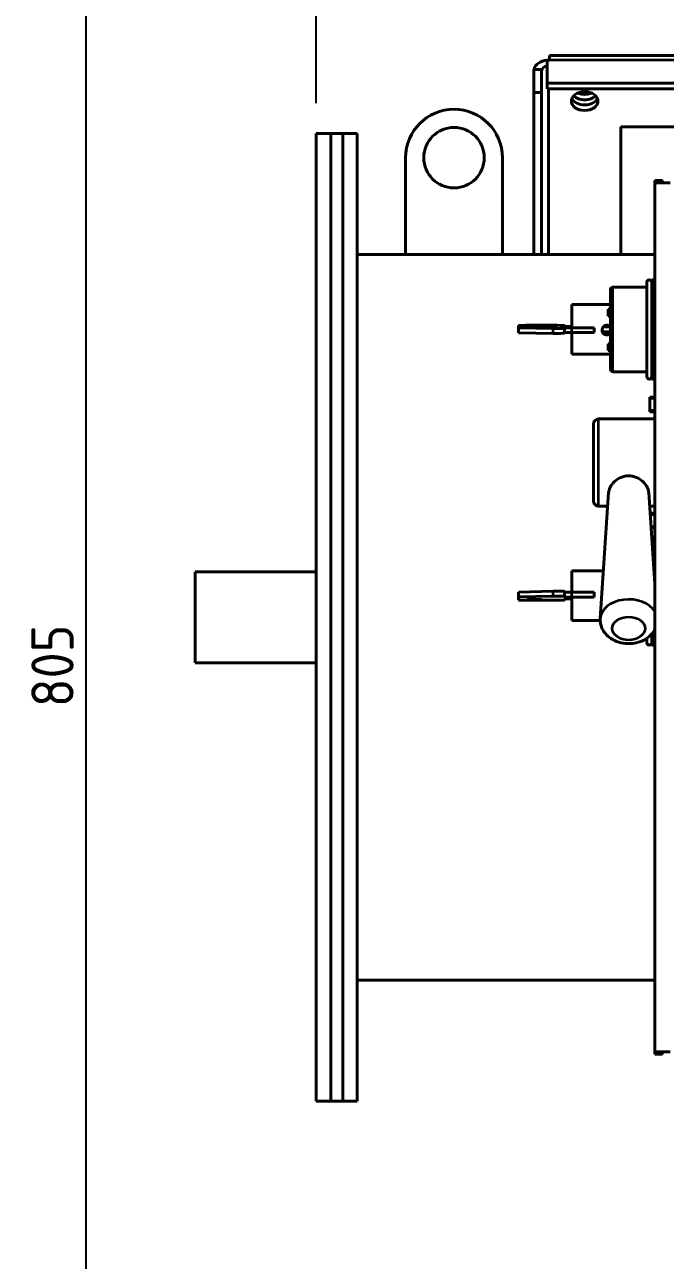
# Model space of a CAD drawing. Header units: millimetres. Extents: x 0 to 5945, y 0 to 4205.
# Drawn here: x 1477 to 1741, y 1528 to 2039 of the extents above; entities that cross this region are included whole.
import ezdxf

# ---------------------------------------------------------------- set-up
doc = ezdxf.new("R2010")
doc.units = ezdxf.units.MM
doc.header["$LTSCALE"] = 5
for name, color, linetype, lineweight in [('가시적인 것(ISO)', 3, 'Continuous', 40), ('가시적인 좁은 것(ISO)', 3, 'Continuous', 35), ('치수(ISO)', 2, 'Continuous', 25)]:
    doc.layers.add(name, color=color, linetype=linetype, lineweight=lineweight)
doc.styles.add('치수 텍스트_PSTEK_POSCO', font='isocp.shx')
doc.dimstyles.new('치수_PSTEK_POSCO', dxfattribs={"dimscale": 5, "dimtxt": 3.5, "dimasz": 2.5, "dimexe": 2, "dimexo": 2.5, "dimgap": 1, "dimtad": 1, "dimrnd": 1e-08, "dimdsep": 46, "dimtxsty": '치수 텍스트_PSTEK_POSCO', "dimcen": 0.09, "dimdle": 10, "dimclrd": 7, "dimclre": 7, "dimclrt": 2, "dimadec": 1, "dimazin": 2, "dimtfac": 1, "dimtmove": 0, "dimatfit": 3, "dimfxl": 0, "dimtolj": 1, "dimlwd": -1, "dimlwe": -1, "dimarcsym": 0})

# ---------------------------------------------------------------- blocks, each defined once
blk = doc.blocks.new('*D26')
at = {"layer": 'Defpoints', "color": 0, "transparency": 16777216}
for p in [(2093.17, 2488.72), (1597.17, 1993.72), (2093.17, 1993.72)]:
    blk.add_point(p, dxfattribs=at)
at = {"layer": '치수(ISO)', "color": 7, "transparency": 16777216}
for p, q in [((1597.17, 2006.22), (1597.17, 2498.72)), ((2093.17, 2006.22), (2093.17, 2498.72)), ((1609.67, 2488.72), (2080.67, 2488.72))]:
    blk.add_line(p, q, dxfattribs=at)
for points in [[(1609.67, 2490.8), (1609.67, 2486.64), (1597.17, 2488.72)], [(2080.67, 2490.8), (2080.67, 2486.64), (2093.17, 2488.72)]]:
    blk.add_solid(points, dxfattribs=at)
at = {"layer": '치수(ISO)', "color": 2, "transparency": 16777216, "insert": (1828.08, 2502.47), "char_height": 17.5, "attachment_point": 4, "style": '치수 텍스트_PSTEK_POSCO'}
blk.add_mtext('\\A1;496', dxfattribs=at)
blk = doc.blocks.new('*D67')
at = {"layer": 'Defpoints', "color": 0, "transparency": 16777216}
for p in [(2361.67, 2175.22), (1501.92, 1370.22), (2361.67, 1370.22)]:
    blk.add_point(p, dxfattribs=at)
at = {"layer": '치수(ISO)', "color": 7, "transparency": 16777216}
for p, q in [((2349.17, 2175.22), (1491.92, 2175.22)), ((1501.92, 2162.72), (1501.92, 1382.72)), ((2349.17, 1370.22), (1491.92, 1370.22))]:
    blk.add_line(p, q, dxfattribs=at)
for points in [[(1499.83, 2162.72), (1504, 2162.72), (1501.92, 2175.22)], [(1499.83, 1382.72), (1504, 1382.72), (1501.92, 1370.22)]]:
    blk.add_solid(points, dxfattribs=at)
at = {"layer": '치수(ISO)', "color": 2, "transparency": 16777216, "insert": (1488.17, 1756.61), "char_height": 17.5, "attachment_point": 4, "rotation": 90, "style": '치수 텍스트_PSTEK_POSCO'}
blk.add_mtext('\\A1;805', dxfattribs=at)

msp = doc.modelspace()

# ---------------------------------------------------------------- linework, layer by layer
at = {"layer": '가시적인 것(ISO)'}
for p, q in [((1692.63, 2014.48), (1692.63, 2024.097)), ((1692.63, 2024.097), (1693.568, 2024.097)), ((1693.568, 2025.971), (1693.568, 2024.097)), ((1693.568, 2025.971), (2002.768, 2025.971)), ((1690.368, 2020.234), (1687.168, 2020.234)), ((1687.168, 2020.234), (1687.168, 2010.617)), ((1690.368, 2020.234), (1690.368, 2010.617)), ((1692.63, 2012.217), (1692.63, 2014.48)), ((2003.705, 2014.48), (1692.63, 2014.48)), ((1690.368, 2010.617), (1687.168, 2010.617)), ((1687.168, 2010.617), (1687.168, 1943.721)), ((1690.368, 2010.617), (1690.368, 1943.721)), ((2003.705, 2012.217), (1692.63, 2012.217)), ((1693.168, 2012.217), (1693.168, 1943.721)), ((1597.168, 1593.721), (1597.168, 1993.721)), ((1597.168, 1993.721), (1603.168, 1993.721)), ((1603.168, 1993.721), (1603.168, 1593.721)), ((1603.168, 1993.721), (1608.168, 1993.721)), ((1603.168, 1593.721), (1603.168, 1993.721)), ((1608.168, 1593.721), (1608.168, 1993.721)), ((1608.168, 1993.721), (1614.168, 1993.721)), ((1608.168, 1593.721), (1608.168, 1993.721)), ((1614.168, 1593.721), (1614.168, 1993.721)), ((1973.168, 1996.519), (1723.168, 1996.519)), ((1723.168, 1996.519), (1723.168, 1943.721)), ((1634.168, 1943.721), (1634.168, 1983.721)), ((1674.168, 1983.721), (1674.168, 1943.721)), ((1740.368, 1974.258), (1737.168, 1974.258)), ((1737.168, 1974.258), (1737.168, 1973.321)), ((1737.168, 1614.121), (1737.168, 1973.321)), ((1743.568, 1973.321), (1737.168, 1973.321)), ((1740.368, 1973.321), (1740.368, 1974.258)), ((1737.168, 1943.721), (1614.168, 1943.721)), ((1674.168, 1943.721), (1634.168, 1943.721)), ((1733.868, 1932.221), (1733.868, 1893.221)), ((1735.868, 1933.221), (1735.868, 1892.221)), ((1735.868, 1933.221), (1737.168, 1933.221)), ((1718.868, 1929.221), (1718.868, 1896.221)), ((1719.868, 1930.221), (1733.868, 1930.221)), ((1702.868, 1922.971), (1702.868, 1913.456)), ((1702.868, 1922.971), (1718.868, 1922.971)), ((1717.868, 1918.192), (1717.868, 1921.093)), ((1717.868, 1921.093), (1718.868, 1921.093)), ((1717.868, 1919.682), (1718.868, 1919.682)), ((1717.868, 1918.635), (1718.868, 1918.635)), ((1717.868, 1918.192), (1718.868, 1918.192)), ((1680.868, 1913.383), (1680.868, 1914.345)), ((1695.088, 1913.111), (1680.868, 1913.383)), ((1680.868, 1911.384), (1680.868, 1913.383)), ((1695.088, 1911.111), (1680.868, 1911.384)), ((1683.868, 1914.423), (1696.868, 1914.423)), ((1690.903, 1914.224), (1690.903, 1914.168)), ((1690.903, 1914.168), (1696.04, 1914.168)), ((1690.903, 1914.085), (1690.903, 1914.033)), ((1696.04, 1914.085), (1690.903, 1914.085)), ((1696.04, 1914.075), (1690.903, 1914.075)), ((1690.903, 1914.033), (1691.698, 1914.033)), ((1690.903, 1913.699), (1690.903, 1913.639)), ((1690.903, 1913.639), (1696.04, 1913.639)), ((1690.903, 1913.332), (1690.903, 1913.236)), ((1691.698, 1913.332), (1690.903, 1913.332)), ((1691.698, 1913.322), (1690.903, 1913.322)), ((1690.903, 1913.236), (1696.04, 1913.236)), ((1691.576, 1913.875), (1691.576, 1913.885)), ((1691.576, 1913.475), (1691.576, 1913.485)), ((1691.698, 1914.192), (1691.698, 1914.224)), ((1691.698, 1914.182), (1691.698, 1914.192)), ((1692.86, 1914.192), (1691.698, 1914.192)), ((1692.86, 1914.182), (1691.698, 1914.182)), ((1691.698, 1914.061), (1696.04, 1914.061)), ((1691.698, 1914.033), (1691.698, 1914.061)), ((1691.698, 1913.662), (1691.698, 1913.696)), ((1691.698, 1913.652), (1691.698, 1913.662)), ((1693.288, 1913.662), (1691.698, 1913.662)), ((1693.288, 1913.652), (1691.698, 1913.652)), ((1691.698, 1913.26), (1691.698, 1913.332)), ((1692.921, 1913.26), (1691.698, 1913.26)), ((1691.698, 1913.25), (1691.698, 1913.26)), ((1692.921, 1913.25), (1691.698, 1913.25)), ((1692.226, 1914.255), (1692.226, 1914.265)), ((1692.507, 1913.73), (1692.507, 1913.74)), ((1692.634, 1913.528), (1692.634, 1913.552)), ((1692.86, 1914.224), (1692.86, 1914.192)), ((1692.86, 1914.182), (1692.86, 1914.192)), ((1692.921, 1913.331), (1692.921, 1913.26)), ((1693.716, 1913.331), (1692.921, 1913.331)), ((1693.716, 1913.321), (1692.921, 1913.321)), ((1692.921, 1913.25), (1692.921, 1913.26)), ((1693.215, 1914.241), (1693.215, 1914.251)), ((1693.227, 1913.555), (1693.227, 1913.478)), ((1693.227, 1913.478), (1694.022, 1913.478)), ((1693.288, 1913.696), (1693.288, 1913.662)), ((1693.288, 1913.652), (1693.288, 1913.662)), ((1693.472, 1913.946), (1693.472, 1913.956)), ((1693.472, 1913.427), (1693.472, 1913.437)), ((1693.478, 1913.827), (1693.478, 1913.837)), ((1693.655, 1914.192), (1693.655, 1914.227)), ((1693.655, 1914.182), (1693.655, 1914.192)), ((1695.245, 1914.192), (1693.655, 1914.192)), ((1695.245, 1914.182), (1693.655, 1914.182)), ((1693.716, 1913.26), (1693.716, 1913.331)), ((1696.04, 1913.26), (1693.716, 1913.26)), ((1693.716, 1913.25), (1693.716, 1913.26)), ((1696.04, 1913.25), (1693.716, 1913.25)), ((1694.022, 1913.478), (1694.022, 1913.531)), ((1694.083, 1913.662), (1694.083, 1913.699)), ((1696.04, 1913.662), (1694.083, 1913.662)), ((1694.083, 1913.652), (1694.083, 1913.662)), ((1696.04, 1913.652), (1694.083, 1913.652)), ((1694.447, 1914.261), (1694.447, 1914.271)), ((1695.245, 1914.227), (1695.245, 1914.192)), ((1695.245, 1914.182), (1695.245, 1914.192)), ((1695.367, 1913.875), (1695.367, 1913.885)), ((1695.367, 1913.475), (1695.367, 1913.485)), ((1696.04, 1914.168), (1696.04, 1914.227)), ((1696.04, 1914.061), (1696.04, 1914.085)), ((1696.04, 1913.639), (1696.04, 1913.662)), ((1696.04, 1913.236), (1696.04, 1913.26)), ((1699.868, 1914.345), (1699.868, 1914.064)), ((1699.868, 1913.376), (1699.868, 1913.173)), ((1699.868, 1911.174), (1699.868, 1913.173)), ((1712.069, 1913.456), (1702.868, 1913.456)), ((1712.069, 1913.454), (1702.868, 1913.454)), ((1712.069, 1911.455), (1702.868, 1911.455)), ((1702.868, 1911.455), (1702.868, 1902.471)), ((1712.069, 1913.456), (1712.069, 1913.454)), ((1712.069, 1911.455), (1712.069, 1913.454)), ((1718.868, 1911.761), (1715.54, 1911.7)), ((1718.868, 1913.76), (1715.805, 1913.704)), ((1718.67, 1913.919), (1718.736, 1913.915)), ((1717.868, 1904.053), (1717.868, 1906.807)), ((1717.868, 1906.807), (1718.868, 1906.807)), ((1717.868, 1905.76), (1718.868, 1905.76)), ((1717.868, 1905.539), (1718.868, 1905.539)), ((1702.868, 1902.471), (1718.868, 1902.471)), ((1717.868, 1904.053), (1718.868, 1904.053)), ((1719.868, 1895.221), (1733.868, 1895.221)), ((1735.868, 1892.221), (1737.168, 1892.221)), ((1735.168, 1884.721), (1735.168, 1878.721)), ((1737.168, 1884.721), (1735.168, 1884.721)), ((1737.168, 1875.721), (1713.868, 1875.721)), ((1737.168, 1878.721), (1735.168, 1878.721)), ((1711.868, 1873.721), (1711.868, 1841.721)), ((1718.042, 1845.27), (1714.623, 1793.217)), ((1734.693, 1845.27), (1737.168, 1807.6)), ((1717.677, 1839.721), (1713.868, 1839.721)), ((1737.168, 1839.721), (1735.058, 1839.721)), ((1737.168, 1836.721), (1735.255, 1836.721)), ((1737.168, 1830.721), (1735.649, 1830.721)), ((1736.142, 1823.221), (1737.168, 1823.221)), ((1547.168, 1812.471), (1547.168, 1774.971)), ((1597.168, 1812.471), (1547.168, 1812.471)), ((1702.868, 1812.971), (1702.868, 1804.068)), ((1702.868, 1812.971), (1715.92, 1812.971)), ((1695.088, 1804.515), (1680.868, 1804.161)), ((1680.868, 1802.162), (1680.868, 1804.161)), ((1699.868, 1802.435), (1699.868, 1804.433)), ((1712.069, 1804.068), (1702.868, 1804.068)), ((1712.069, 1802.069), (1712.069, 1804.068)), ((1695.088, 1802.516), (1680.868, 1802.162)), ((1680.868, 1802.162), (1680.868, 1800.91)), ((1683.868, 1800.808), (1696.868, 1800.808)), ((1699.868, 1802.17), (1699.868, 1802.435)), ((1699.868, 1800.91), (1699.868, 1801.275)), ((1712.069, 1802.069), (1702.868, 1802.069)), ((1712.069, 1802.067), (1702.868, 1802.067)), ((1702.868, 1802.067), (1702.868, 1792.471)), ((1712.069, 1802.067), (1712.069, 1802.069)), ((1702.868, 1792.471), (1714.607, 1792.471)), ((1733.868, 1785.087), (1733.868, 1783.221)), ((1735.868, 1786.843), (1735.868, 1782.221)), ((1735.868, 1782.221), (1737.168, 1782.221)), ((1597.168, 1774.971), (1547.168, 1774.971)), ((1737.168, 1643.721), (1614.168, 1643.721)), ((1737.168, 1614.121), (1743.568, 1614.121)), ((1737.168, 1614.121), (1737.168, 1613.184)), ((1740.368, 1614.121), (1740.368, 1613.184)), ((1740.368, 1613.184), (1737.168, 1613.184)), ((1597.168, 1593.721), (1603.168, 1593.721)), ((1603.168, 1593.721), (1608.168, 1593.721)), ((1608.168, 1593.721), (1614.168, 1593.721))]:
    msp.add_line(p, q, dxfattribs=at)
msp.add_circle((1654.168, 1983.721), 12.5, dxfattribs=at)
for centre, radius, start, end in [((1654.168, 1983.721), 20, 0, 180), ((1734.868, 1932.221), 1, 0, 180), ((1719.868, 1929.221), 1, 90, 180), ((1719.868, 1896.221), 1, 180, 270), ((1734.868, 1893.221), 1, 180, 0), ((1713.868, 1873.721), 2, 90, 180), ((1713.868, 1841.721), 2, 180, 270), ((1734.868, 1783.221), 1, 180, 0)]:
    msp.add_arc(centre, radius, start, end, dxfattribs=at)
for centre, major_axis, ratio, start_param, end_param in [((1693.568, 2019.571), (-6.4, 0), 0.7071068, 4.8593642, 6.1362101), ((1693.568, 2019.571), (-3.2, 0), 0.7071068, 5.0096403, 6.2831853), ((1708.168, 2009.389), (-5.5, 0), 0.7071068, 0.2951769, 2.8464158), ((1708.168, 2009.389), (5.5, 0), 0.7071068, 3.4367695, 5.9880084), ((1708.168, 2011.51), (5.5, 0), 0.7071068, 3.7403741, 5.6844038), ((1708.168, 2011.51), (-5.5, 0), 0.7071068, 0.5987815, 2.5428112), ((1708.168, 2013.773), (5.5, 0), 0.7071068, 4.1662677, 5.2585103), ((1683.868, 1914.345), (-3, 0), 0.0259973, 4.712389, 6.2831853), ((1696.868, 1913.173), (3, 0), 0.0259973, 4.0773622, 6.2831853), ((1696.868, 1911.174), (3, 0), 0.0259973, 4.0773622, 6.2831853), ((1696.868, 1914.345), (3, 0), 0.0259973, 0, 1.5707963), ((1702.868, 1914.064), (-3, 0), 0.0259973, 0, 1.5707963), ((1702.868, 1913.376), (-3, 0), 0.0259973, 4.712389, 6.2831853), ((1702.868, 1911.377), (-3, 0), 0.0259973, 4.712389, 6.2831853), ((1717.763, 1913.908), (1, 0), 0.0259973, 0.4363323, 1.4161547), ((1696.868, 1804.433), (3, 0), 0.0338427, 0, 2.2058231), ((1702.868, 1804.169), (-3, 0), 0.0338427, 0, 1.5707963), ((1683.868, 1800.91), (-3, 0), 0.0338427, 0, 1.5707963), ((1696.868, 1802.435), (3, 0), 0.0338427, 0, 2.2058231), ((1696.868, 1800.91), (3, 0), 0.0338427, 4.712389, 6.2831853), ((1702.868, 1802.17), (-3, 0), 0.0338427, 0, 1.5707963), ((1702.868, 1801.275), (-3, 0), 0.0338427, 4.712389, 6.2831853)]:
    msp.add_ellipse(centre, major_axis=major_axis, ratio=ratio, start_param=start_param, end_param=end_param, dxfattribs=at)
for centre, major_axis, ratio in [((1708.168, 2007.126), (-5.5, 0), 0.7071068), ((1687.368, 1914.254), (-3, 0), 0.0259973), ((1687.368, 1801.028), (-3, 0), 0.0338427)]:
    msp.add_ellipse(centre, major_axis=major_axis, ratio=ratio, dxfattribs=at)
for points, knots in [([(1693.472, 1913.956), (1693.38, 1913.956), (1693.2, 1913.956), (1692.935, 1913.955), (1692.681, 1913.954), (1692.437, 1913.951), (1692.202, 1913.948), (1691.979, 1913.945), (1691.766, 1913.94), (1691.566, 1913.935), (1691.383, 1913.93), (1691.222, 1913.924), (1691.085, 1913.918), (1690.974, 1913.912), (1690.887, 1913.906), (1690.827, 1913.899), (1690.788, 1913.892), (1690.783, 1913.887), (1690.781, 1913.885)], [0, 0, 0, 0, 0.06397, 0.1262838, 0.1873587, 0.2477972, 0.308455, 0.370012, 0.4328989, 0.4977051, 0.5627616, 0.6260422, 0.6879671, 0.7491425, 0.810408, 0.8721912, 0.9351372, 1, 1, 1, 1]), ([(1690.781, 1913.885), (1690.783, 1913.882), (1690.788, 1913.878), (1690.827, 1913.871), (1690.887, 1913.864), (1690.974, 1913.857), (1691.085, 1913.851), (1691.222, 1913.845), (1691.383, 1913.84), (1691.566, 1913.834), (1691.766, 1913.829), (1691.979, 1913.825), (1692.202, 1913.821), (1692.437, 1913.819), (1692.681, 1913.816), (1692.936, 1913.815), (1693.2, 1913.814), (1693.38, 1913.813), (1693.472, 1913.813)], [0, 0, 0, 0, 0.0654699, 0.1290191, 0.1911778, 0.2525957, 0.3139149, 0.3757807, 0.4390009, 0.5036617, 0.5682531, 0.6308065, 0.6920676, 0.75257, 0.8128744, 0.8738367, 0.9360911, 1, 1, 1, 1]), ([(1692.634, 1913.552), (1692.565, 1913.552), (1692.429, 1913.551), (1692.235, 1913.548), (1692.051, 1913.546), (1691.876, 1913.543), (1691.713, 1913.539), (1691.56, 1913.536), (1691.417, 1913.532), (1691.286, 1913.527), (1691.168, 1913.523), (1691.065, 1913.518), (1690.976, 1913.513), (1690.905, 1913.507), (1690.85, 1913.502), (1690.81, 1913.496), (1690.785, 1913.491), (1690.782, 1913.487), (1690.781, 1913.485)], [0, 0, 0, 0, 0.06337491, 0.12543469, 0.18646074, 0.24723348, 0.30772991, 0.36883335, 0.43075957, 0.49370599, 0.55688092, 0.61942401, 0.68145798, 0.74342203, 0.80592764, 0.86934691, 0.93400538, 1, 1, 1, 1]), ([(1690.781, 1913.485), (1690.783, 1913.483), (1690.788, 1913.478), (1690.827, 1913.471), (1690.887, 1913.464), (1690.974, 1913.458), (1691.085, 1913.451), (1691.222, 1913.445), (1691.383, 1913.44), (1691.536, 1913.435), (1691.667, 1913.432), (1691.77, 1913.429), (1691.875, 1913.427), (1691.982, 1913.425), (1692.092, 1913.423), (1692.205, 1913.421), (1692.321, 1913.42), (1692.438, 1913.418), (1692.559, 1913.417), (1692.681, 1913.416), (1692.806, 1913.415), (1692.935, 1913.414), (1693.065, 1913.413), (1693.198, 1913.413), (1693.334, 1913.413), (1693.425, 1913.413), (1693.472, 1913.413)], [0, 0, 0, 0, 0.0644097, 0.1271318, 0.1886952, 0.2499531, 0.3113145, 0.3734019, 0.4369964, 0.5023231, 0.5352272, 0.5675323, 0.5993177, 0.630488, 0.6614262, 0.6920875, 0.7225639, 0.7528413, 0.7830227, 0.8131581, 0.843527, 0.8741001, 0.9048478, 0.936221, 0.9677095, 1, 1, 1, 1]), ([(1692.634, 1913.542), (1692.565, 1913.542), (1692.429, 1913.541), (1692.235, 1913.538), (1692.051, 1913.536), (1691.876, 1913.533), (1691.713, 1913.529), (1691.56, 1913.526), (1691.417, 1913.522), (1691.286, 1913.517), (1691.168, 1913.513), (1691.065, 1913.508), (1690.976, 1913.503), (1690.905, 1913.497), (1690.85, 1913.492), (1690.81, 1913.486), (1690.793, 1913.482), (1690.788, 1913.48), (1690.787, 1913.48)], [0, 0, 0, 0, 0.06337491, 0.12543469, 0.18646074, 0.24723348, 0.30772991, 0.36883335, 0.43075957, 0.49370599, 0.55688092, 0.61942401, 0.68145798, 0.74342203, 0.80592764, 0.86934691, 0.93400538, 0.94111477, 0.94111477, 0.94111477, 0.94111477]), ([(1693.472, 1913.946), (1693.38, 1913.946), (1693.2, 1913.946), (1692.935, 1913.945), (1692.681, 1913.944), (1692.437, 1913.941), (1692.202, 1913.938), (1691.979, 1913.935), (1691.766, 1913.93), (1691.566, 1913.925), (1691.383, 1913.92), (1691.222, 1913.914), (1691.085, 1913.908), (1690.974, 1913.902), (1690.887, 1913.896), (1690.827, 1913.889), (1690.797, 1913.884), (1690.789, 1913.881), (1690.788, 1913.88)], [0, 0, 0, 0, 0.06396996, 0.12628383, 0.18735874, 0.24779723, 0.30845505, 0.37001199, 0.43289888, 0.4977051, 0.5627616, 0.62604222, 0.68796709, 0.74914247, 0.81040796, 0.87219118, 0.93513718, 0.95524973, 0.95524973, 0.95524973, 0.95524973]), ([(1692.226, 1914.265), (1692.184, 1914.265), (1692.102, 1914.265), (1691.98, 1914.264), (1691.862, 1914.263), (1691.745, 1914.262), (1691.633, 1914.261), (1691.523, 1914.259), (1691.415, 1914.257), (1691.312, 1914.255), (1691.215, 1914.252), (1691.131, 1914.249), (1691.061, 1914.245), (1691.002, 1914.242), (1690.957, 1914.238), (1690.926, 1914.234), (1690.907, 1914.229), (1690.905, 1914.226), (1690.903, 1914.224)], [0, 0, 0, 0, 0.0542712, 0.1073902, 0.1608808, 0.214697, 0.2693208, 0.3258811, 0.3842425, 0.4453458, 0.5075986, 0.5700632, 0.6342404, 0.7002015, 0.7693184, 0.8419179, 0.9186587, 1, 1, 1, 1]), ([(1692.226, 1914.255), (1692.184, 1914.255), (1692.102, 1914.255), (1691.98, 1914.254), (1691.862, 1914.253), (1691.745, 1914.252), (1691.633, 1914.251), (1691.523, 1914.249), (1691.415, 1914.247), (1691.312, 1914.245), (1691.215, 1914.242), (1691.131, 1914.239), (1691.061, 1914.235), (1691.002, 1914.232), (1690.957, 1914.228), (1690.926, 1914.224), (1690.907, 1914.219), (1690.905, 1914.216), (1690.903, 1914.214)], [0, 0, 0, 0, 0.0542712, 0.1073902, 0.1608808, 0.214697, 0.2693208, 0.3258811, 0.3842425, 0.4453458, 0.5075986, 0.5700632, 0.6342404, 0.7002015, 0.7693184, 0.8419179, 0.9186587, 1, 1, 1, 1]), ([(1692.507, 1913.74), (1692.449, 1913.74), (1692.335, 1913.74), (1692.168, 1913.74), (1692.01, 1913.739), (1691.861, 1913.737), (1691.72, 1913.735), (1691.586, 1913.733), (1691.463, 1913.73), (1691.348, 1913.728), (1691.245, 1913.724), (1691.154, 1913.721), (1691.076, 1913.718), (1691.013, 1913.714), (1690.964, 1913.711), (1690.929, 1913.707), (1690.907, 1913.703), (1690.905, 1913.701), (1690.903, 1913.699)], [0, 0, 0, 0, 0.0699093, 0.1369333, 0.2020856, 0.2653293, 0.3283129, 0.3914448, 0.4552738, 0.5206696, 0.5857721, 0.6484933, 0.7092381, 0.7681229, 0.8263842, 0.8838105, 0.9416087, 1, 1, 1, 1]), ([(1692.507, 1913.73), (1692.449, 1913.73), (1692.335, 1913.73), (1692.168, 1913.73), (1692.01, 1913.729), (1691.861, 1913.727), (1691.72, 1913.725), (1691.586, 1913.723), (1691.463, 1913.72), (1691.348, 1913.718), (1691.245, 1913.714), (1691.154, 1913.711), (1691.076, 1913.708), (1691.013, 1913.704), (1690.964, 1913.701), (1690.929, 1913.697), (1690.907, 1913.693), (1690.905, 1913.691), (1690.903, 1913.69)], [0, 0, 0, 0, 0.0699093, 0.1369333, 0.2020856, 0.2653293, 0.3283129, 0.3914448, 0.4552738, 0.5206696, 0.5857721, 0.6484933, 0.7092381, 0.7681229, 0.8263842, 0.8838105, 0.9416087, 1, 1, 1, 1]), ([(1691.576, 1913.885), (1691.578, 1913.887), (1691.581, 1913.89), (1691.607, 1913.895), (1691.651, 1913.899), (1691.712, 1913.903), (1691.79, 1913.907), (1691.887, 1913.911), (1692, 1913.915), (1692.129, 1913.919), (1692.27, 1913.922), (1692.421, 1913.925), (1692.579, 1913.927), (1692.744, 1913.929), (1692.917, 1913.931), (1693.098, 1913.932), (1693.286, 1913.932), (1693.413, 1913.933), (1693.478, 1913.933)], [0, 0, 0, 0, 0.06324412, 0.12444994, 0.18495083, 0.24460177, 0.30489548, 0.36578775, 0.42819463, 0.49269643, 0.55752049, 0.62070422, 0.68258807, 0.74436216, 0.80656223, 0.8694389, 0.9335027, 1, 1, 1, 1]), ([(1693.478, 1913.837), (1693.413, 1913.837), (1693.286, 1913.837), (1693.098, 1913.838), (1692.917, 1913.839), (1692.744, 1913.841), (1692.579, 1913.843), (1692.421, 1913.845), (1692.27, 1913.848), (1692.129, 1913.851), (1692, 1913.855), (1691.887, 1913.858), (1691.79, 1913.862), (1691.711, 1913.867), (1691.652, 1913.871), (1691.607, 1913.876), (1691.581, 1913.88), (1691.578, 1913.883), (1691.576, 1913.885)], [0, 0, 0, 0, 0.0662136, 0.130004, 0.1926124, 0.2546514, 0.3160259, 0.3776457, 0.4405598, 0.5051073, 0.5693339, 0.6317303, 0.692637, 0.7529644, 0.8132752, 0.8741465, 0.936054, 1, 1, 1, 1]), ([(1693.478, 1913.827), (1693.413, 1913.827), (1693.286, 1913.827), (1693.098, 1913.828), (1692.917, 1913.829), (1692.744, 1913.831), (1692.579, 1913.833), (1692.421, 1913.835), (1692.27, 1913.838), (1692.129, 1913.841), (1692, 1913.845), (1691.887, 1913.848), (1691.79, 1913.852), (1691.711, 1913.857), (1691.652, 1913.861), (1691.607, 1913.866), (1691.581, 1913.87), (1691.578, 1913.873), (1691.576, 1913.875)], [0, 0, 0, 0, 0.0662136, 0.130004, 0.1926124, 0.2546514, 0.3160259, 0.3776457, 0.4405598, 0.5051073, 0.5693339, 0.6317303, 0.692637, 0.7529644, 0.8132752, 0.8741465, 0.936054, 1, 1, 1, 1]), ([(1691.576, 1913.485), (1691.577, 1913.486), (1691.578, 1913.489), (1691.594, 1913.492), (1691.62, 1913.496), (1691.654, 1913.5), (1691.7, 1913.503), (1691.756, 1913.506), (1691.822, 1913.509), (1691.898, 1913.512), (1691.98, 1913.514), (1692.063, 1913.517), (1692.152, 1913.519), (1692.242, 1913.521), (1692.335, 1913.523), (1692.432, 1913.525), (1692.531, 1913.527), (1692.599, 1913.528), (1692.634, 1913.528)], [0, 0, 0, 0, 0.0717245, 0.1410461, 0.2083725, 0.2739109, 0.3384558, 0.4021973, 0.4658079, 0.5295445, 0.5929872, 0.6545463, 0.7146613, 0.7738578, 0.8313458, 0.8883451, 0.9440704, 1, 1, 1, 1]), ([(1693.472, 1913.437), (1693.41, 1913.437), (1693.289, 1913.437), (1693.111, 1913.437), (1692.937, 1913.438), (1692.769, 1913.44), (1692.606, 1913.442), (1692.449, 1913.444), (1692.296, 1913.447), (1692.151, 1913.45), (1692.016, 1913.454), (1691.899, 1913.458), (1691.798, 1913.462), (1691.717, 1913.466), (1691.654, 1913.47), (1691.609, 1913.475), (1691.58, 1913.48), (1691.577, 1913.483), (1691.576, 1913.485)], [0, 0, 0, 0, 0.0622821, 0.1231378, 0.1831044, 0.2433566, 0.303669, 0.3653625, 0.428382, 0.4934379, 0.5587387, 0.6218939, 0.6837285, 0.7453156, 0.8068302, 0.8693084, 0.9335098, 1, 1, 1, 1]), ([(1693.472, 1913.427), (1693.41, 1913.427), (1693.289, 1913.427), (1693.111, 1913.427), (1692.937, 1913.428), (1692.769, 1913.43), (1692.606, 1913.432), (1692.449, 1913.434), (1692.296, 1913.437), (1692.151, 1913.44), (1692.016, 1913.444), (1691.899, 1913.448), (1691.798, 1913.452), (1691.717, 1913.456), (1691.654, 1913.46), (1691.609, 1913.465), (1691.58, 1913.47), (1691.577, 1913.473), (1691.576, 1913.475)], [0, 0, 0, 0, 0.0622821, 0.1231378, 0.1831044, 0.2433566, 0.303669, 0.3653625, 0.428382, 0.4934379, 0.5587387, 0.6218939, 0.6837285, 0.7453156, 0.8068302, 0.8693084, 0.9335098, 1, 1, 1, 1]), ([(1691.698, 1914.224), (1691.699, 1914.225), (1691.7, 1914.226), (1691.709, 1914.228), (1691.722, 1914.23), (1691.743, 1914.232), (1691.768, 1914.233), (1691.801, 1914.234), (1691.838, 1914.236), (1691.895, 1914.237), (1691.972, 1914.239), (1692.069, 1914.24), (1692.173, 1914.241), (1692.244, 1914.241), (1692.279, 1914.241)], [0, 0, 0, 0, 0.0784327, 0.1523894, 0.2234133, 0.2902387, 0.3555143, 0.4182997, 0.4812103, 0.5443475, 0.6661785, 0.7798037, 0.8903242, 1, 1, 1, 1]), ([(1691.698, 1913.696), (1691.701, 1913.697), (1691.706, 1913.7), (1691.749, 1913.703), (1691.815, 1913.707), (1691.893, 1913.71), (1691.965, 1913.712), (1692.027, 1913.713), (1692.093, 1913.714), (1692.165, 1913.715), (1692.241, 1913.716), (1692.323, 1913.716), (1692.41, 1913.716), (1692.469, 1913.716), (1692.5, 1913.716)], [0, 0, 0, 0, 0.1150066, 0.2295155, 0.3472984, 0.4728017, 0.5370583, 0.6000093, 0.6628955, 0.7257167, 0.7906769, 0.8573373, 0.9266507, 1, 1, 1, 1]), ([(1693.215, 1914.251), (1693.213, 1914.251), (1693.207, 1914.251), (1693.195, 1914.252), (1693.172, 1914.252), (1693.141, 1914.253), (1693.102, 1914.254), (1693.053, 1914.255), (1692.996, 1914.256), (1692.932, 1914.258), (1692.862, 1914.26), (1692.783, 1914.261), (1692.701, 1914.262), (1692.615, 1914.263), (1692.524, 1914.264), (1692.428, 1914.264), (1692.329, 1914.265), (1692.26, 1914.265), (1692.226, 1914.265)], [0, 0, 0, 0, 0.0052744, 0.0204184, 0.0466357, 0.0833723, 0.1299838, 0.1871125, 0.2547182, 0.3328028, 0.4151795, 0.4962944, 0.5774219, 0.6582184, 0.7402814, 0.8238195, 0.9101535, 1, 1, 1, 1]), ([(1693.215, 1914.241), (1693.213, 1914.241), (1693.207, 1914.241), (1693.195, 1914.242), (1693.172, 1914.242), (1693.141, 1914.243), (1693.102, 1914.244), (1693.053, 1914.245), (1692.996, 1914.246), (1692.932, 1914.248), (1692.862, 1914.25), (1692.783, 1914.251), (1692.701, 1914.252), (1692.615, 1914.253), (1692.524, 1914.254), (1692.428, 1914.255), (1692.329, 1914.255), (1692.26, 1914.255), (1692.226, 1914.255)], [0, 0, 0, 0, 0.0052744, 0.0204184, 0.0466357, 0.0833723, 0.1299838, 0.1871125, 0.2547182, 0.3328028, 0.4151795, 0.4962944, 0.5774219, 0.6582184, 0.7402814, 0.8238195, 0.9101535, 1, 1, 1, 1]), ([(1692.279, 1914.241), (1692.314, 1914.241), (1692.385, 1914.241), (1692.489, 1914.24), (1692.587, 1914.239), (1692.665, 1914.237), (1692.722, 1914.236), (1692.759, 1914.234), (1692.79, 1914.233), (1692.815, 1914.232), (1692.836, 1914.23), (1692.85, 1914.228), (1692.859, 1914.226), (1692.86, 1914.225), (1692.86, 1914.224)], [0, 0, 0, 0, 0.1096358, 0.2201162, 0.3345755, 0.4563622, 0.5194763, 0.582364, 0.6446152, 0.709867, 0.7766681, 0.8476661, 0.9215958, 1, 1, 1, 1]), ([(1692.5, 1913.716), (1692.528, 1913.716), (1692.584, 1913.716), (1692.666, 1913.716), (1692.743, 1913.716), (1692.817, 1913.715), (1692.887, 1913.714), (1692.952, 1913.713), (1693.013, 1913.712), (1693.087, 1913.71), (1693.167, 1913.707), (1693.236, 1913.703), (1693.281, 1913.7), (1693.286, 1913.697), (1693.288, 1913.696)], [0, 0, 0, 0, 0.06892712, 0.13534213, 0.19989235, 0.26282739, 0.32580046, 0.3888875, 0.45208829, 0.51828663, 0.64687838, 0.76694859, 0.88344347, 1, 1, 1, 1]), ([(1694.083, 1913.699), (1694.082, 1913.701), (1694.08, 1913.703), (1694.058, 1913.707), (1694.023, 1913.711), (1693.975, 1913.714), (1693.913, 1913.718), (1693.837, 1913.721), (1693.747, 1913.725), (1693.645, 1913.728), (1693.533, 1913.731), (1693.41, 1913.733), (1693.279, 1913.735), (1693.14, 1913.737), (1692.993, 1913.739), (1692.838, 1913.74), (1692.675, 1913.74), (1692.563, 1913.74), (1692.507, 1913.74)], [0, 0, 0, 0, 0.0599797, 0.1189684, 0.1774737, 0.2364003, 0.296069, 0.3568691, 0.4192894, 0.4843266, 0.5493834, 0.6128954, 0.6753061, 0.7377181, 0.800338, 0.8647518, 0.9311207, 1, 1, 1, 1]), ([(1694.083, 1913.69), (1694.082, 1913.691), (1694.08, 1913.693), (1694.058, 1913.697), (1694.023, 1913.701), (1693.975, 1913.704), (1693.913, 1913.708), (1693.837, 1913.711), (1693.747, 1913.715), (1693.645, 1913.718), (1693.533, 1913.721), (1693.41, 1913.723), (1693.279, 1913.725), (1693.14, 1913.727), (1692.993, 1913.729), (1692.838, 1913.73), (1692.675, 1913.73), (1692.563, 1913.73), (1692.507, 1913.73)], [0, 0, 0, 0, 0.0599797, 0.1189684, 0.1774737, 0.2364003, 0.296069, 0.3568691, 0.4192894, 0.4843266, 0.5493834, 0.6128954, 0.6753061, 0.7377181, 0.800338, 0.8647518, 0.9311207, 1, 1, 1, 1]), ([(1694.447, 1914.271), (1694.393, 1914.271), (1694.287, 1914.271), (1694.135, 1914.271), (1693.996, 1914.27), (1693.869, 1914.269), (1693.754, 1914.267), (1693.653, 1914.266), (1693.564, 1914.264), (1693.491, 1914.261), (1693.429, 1914.259), (1693.373, 1914.257), (1693.325, 1914.255), (1693.286, 1914.254), (1693.257, 1914.253), (1693.234, 1914.252), (1693.223, 1914.251), (1693.216, 1914.251), (1693.215, 1914.251)], [0, 0, 0, 0, 0.1056459, 0.204516, 0.2961979, 0.381522, 0.4629903, 0.5409067, 0.6169988, 0.6932861, 0.76542, 0.8274343, 0.8800466, 0.923399, 0.9566315, 0.9809633, 0.9951777, 1, 1, 1, 1]), ([(1694.447, 1914.261), (1694.393, 1914.261), (1694.287, 1914.261), (1694.135, 1914.261), (1693.996, 1914.26), (1693.869, 1914.259), (1693.754, 1914.257), (1693.653, 1914.256), (1693.564, 1914.254), (1693.491, 1914.251), (1693.429, 1914.249), (1693.373, 1914.247), (1693.325, 1914.245), (1693.286, 1914.244), (1693.257, 1914.243), (1693.234, 1914.242), (1693.223, 1914.241), (1693.216, 1914.241), (1693.215, 1914.241)], [0, 0, 0, 0, 0.1056459, 0.204516, 0.2961979, 0.381522, 0.4629903, 0.5409067, 0.6169988, 0.6932861, 0.76542, 0.8274343, 0.8800466, 0.923399, 0.9566315, 0.9809633, 0.9951777, 1, 1, 1, 1]), ([(1696.162, 1913.485), (1696.16, 1913.487), (1696.155, 1913.491), (1696.122, 1913.497), (1696.066, 1913.503), (1695.988, 1913.509), (1695.888, 1913.515), (1695.765, 1913.521), (1695.62, 1913.527), (1695.484, 1913.532), (1695.364, 1913.535), (1695.265, 1913.538), (1695.161, 1913.541), (1695.05, 1913.543), (1694.933, 1913.545), (1694.809, 1913.547), (1694.679, 1913.549), (1694.543, 1913.55), (1694.4, 1913.551), (1694.251, 1913.553), (1694.096, 1913.553), (1693.934, 1913.554), (1693.766, 1913.555), (1693.592, 1913.555), (1693.411, 1913.555), (1693.289, 1913.555), (1693.227, 1913.555)], [0, 0, 0, 0, 0.0511772, 0.10259, 0.1551747, 0.2091206, 0.2646312, 0.3225597, 0.3826544, 0.4457876, 0.4778553, 0.5096396, 0.5411429, 0.5726743, 0.6042201, 0.6363986, 0.6685913, 0.7017014, 0.7353112, 0.769685, 0.8052825, 0.841591, 0.87934, 0.9181997, 0.9584655, 1, 1, 1, 1]), ([(1696.155, 1913.48), (1696.154, 1913.48), (1696.147, 1913.482), (1696.122, 1913.487), (1696.066, 1913.493), (1695.988, 1913.499), (1695.888, 1913.505), (1695.765, 1913.511), (1695.62, 1913.517), (1695.484, 1913.522), (1695.364, 1913.525), (1695.265, 1913.528), (1695.161, 1913.531), (1695.05, 1913.533), (1694.933, 1913.535), (1694.809, 1913.537), (1694.679, 1913.539), (1694.543, 1913.54), (1694.4, 1913.541), (1694.251, 1913.543), (1694.096, 1913.543), (1693.934, 1913.544), (1693.766, 1913.545), (1693.592, 1913.545), (1693.411, 1913.545), (1693.289, 1913.545), (1693.227, 1913.545)], [0.03952602, 0.03952602, 0.03952602, 0.03952602, 0.05117717, 0.10258999, 0.15517471, 0.20912061, 0.26463122, 0.32255965, 0.38265442, 0.44578765, 0.47785534, 0.50963961, 0.54114294, 0.57267433, 0.6042201, 0.63639864, 0.66859127, 0.70170142, 0.73531123, 0.76968497, 0.80528255, 0.84159102, 0.87934, 0.91819969, 0.95846551, 1, 1, 1, 1]), ([(1696.162, 1913.885), (1696.16, 1913.887), (1696.155, 1913.892), (1696.117, 1913.899), (1696.055, 1913.906), (1695.968, 1913.912), (1695.855, 1913.918), (1695.719, 1913.924), (1695.556, 1913.93), (1695.371, 1913.935), (1695.17, 1913.94), (1694.956, 1913.945), (1694.733, 1913.948), (1694.499, 1913.951), (1694.256, 1913.954), (1694.003, 1913.955), (1693.74, 1913.956), (1693.562, 1913.956), (1693.472, 1913.956)], [0, 0, 0, 0, 0.0649152, 0.1279121, 0.1897973, 0.2511861, 0.312506, 0.3744809, 0.4379455, 0.5033519, 0.5685365, 0.6316508, 0.6932574, 0.7537633, 0.8140407, 0.8749482, 0.9366485, 1, 1, 1, 1]), ([(1696.156, 1913.88), (1696.154, 1913.881), (1696.146, 1913.884), (1696.117, 1913.889), (1696.055, 1913.896), (1695.968, 1913.902), (1695.855, 1913.908), (1695.719, 1913.914), (1695.556, 1913.92), (1695.371, 1913.925), (1695.17, 1913.93), (1694.956, 1913.935), (1694.733, 1913.938), (1694.499, 1913.941), (1694.256, 1913.944), (1694.003, 1913.945), (1693.74, 1913.946), (1693.562, 1913.946), (1693.472, 1913.946)], [0.04478808, 0.04478808, 0.04478808, 0.04478808, 0.06491521, 0.12791207, 0.18979733, 0.25118608, 0.31250596, 0.37448085, 0.4379455, 0.50335187, 0.56853652, 0.63165075, 0.69325742, 0.75376333, 0.8140407, 0.87494817, 0.93664852, 1, 1, 1, 1]), ([(1693.472, 1913.813), (1693.562, 1913.813), (1693.74, 1913.814), (1694.002, 1913.815), (1694.256, 1913.816), (1694.499, 1913.819), (1694.732, 1913.821), (1694.956, 1913.825), (1695.17, 1913.829), (1695.371, 1913.834), (1695.557, 1913.84), (1695.719, 1913.845), (1695.855, 1913.851), (1695.968, 1913.857), (1696.055, 1913.864), (1696.117, 1913.871), (1696.155, 1913.878), (1696.16, 1913.882), (1696.162, 1913.885)], [0, 0, 0, 0, 0.0632909, 0.1249322, 0.1857268, 0.2458698, 0.3062199, 0.3675304, 0.4303113, 0.4952813, 0.5602928, 0.6236967, 0.6856123, 0.7470756, 0.8086165, 0.8708769, 0.9344773, 1, 1, 1, 1]), ([(1695.367, 1913.485), (1695.366, 1913.483), (1695.363, 1913.48), (1695.335, 1913.475), (1695.29, 1913.47), (1695.228, 1913.466), (1695.148, 1913.462), (1695.049, 1913.458), (1694.933, 1913.454), (1694.8, 1913.45), (1694.656, 1913.447), (1694.503, 1913.444), (1694.346, 1913.442), (1694.182, 1913.44), (1694.013, 1913.438), (1693.837, 1913.437), (1693.656, 1913.437), (1693.534, 1913.437), (1693.472, 1913.437)], [0, 0, 0, 0, 0.0664032, 0.1304741, 0.1928706, 0.2541929, 0.3155554, 0.3769588, 0.4398294, 0.5045903, 0.5693148, 0.6322519, 0.6935845, 0.7544062, 0.8145796, 0.8754125, 0.9368296, 1, 1, 1, 1]), ([(1693.472, 1913.413), (1693.518, 1913.413), (1693.609, 1913.413), (1693.745, 1913.413), (1693.878, 1913.413), (1694.008, 1913.414), (1694.137, 1913.415), (1694.262, 1913.416), (1694.385, 1913.417), (1694.506, 1913.418), (1694.623, 1913.42), (1694.739, 1913.421), (1694.851, 1913.423), (1694.961, 1913.425), (1695.069, 1913.427), (1695.174, 1913.429), (1695.277, 1913.432), (1695.408, 1913.435), (1695.561, 1913.44), (1695.721, 1913.445), (1695.858, 1913.451), (1695.969, 1913.458), (1696.056, 1913.464), (1696.117, 1913.471), (1696.155, 1913.478), (1696.16, 1913.483), (1696.162, 1913.485)], [0, 0, 0, 0, 0.0322889, 0.0637758, 0.0951475, 0.1258937, 0.1564652, 0.1868326, 0.2171771, 0.2471502, 0.2776276, 0.3079059, 0.3385657, 0.3695023, 0.4008495, 0.4324621, 0.4649301, 0.4978326, 0.563156, 0.6266167, 0.688701, 0.7500593, 0.8113142, 0.8728746, 0.9355935, 1, 1, 1, 1]), ([(1695.367, 1913.475), (1695.366, 1913.473), (1695.363, 1913.47), (1695.335, 1913.465), (1695.29, 1913.46), (1695.228, 1913.456), (1695.148, 1913.452), (1695.049, 1913.448), (1694.933, 1913.444), (1694.8, 1913.44), (1694.656, 1913.437), (1694.503, 1913.434), (1694.346, 1913.432), (1694.182, 1913.43), (1694.013, 1913.428), (1693.837, 1913.427), (1693.656, 1913.427), (1693.534, 1913.427), (1693.472, 1913.427)], [0, 0, 0, 0, 0.0664032, 0.1304741, 0.1928706, 0.2541929, 0.3155554, 0.3769588, 0.4398294, 0.5045903, 0.5693148, 0.6322519, 0.6935845, 0.7544062, 0.8145796, 0.8754125, 0.9368296, 1, 1, 1, 1]), ([(1693.478, 1913.933), (1693.542, 1913.933), (1693.668, 1913.932), (1693.853, 1913.932), (1694.031, 1913.931), (1694.203, 1913.929), (1694.366, 1913.927), (1694.524, 1913.925), (1694.674, 1913.922), (1694.815, 1913.919), (1694.944, 1913.915), (1695.058, 1913.911), (1695.153, 1913.907), (1695.232, 1913.903), (1695.292, 1913.899), (1695.336, 1913.895), (1695.363, 1913.89), (1695.366, 1913.887), (1695.367, 1913.885)], [0, 0, 0, 0, 0.0654734, 0.1291616, 0.1916692, 0.253205, 0.3149456, 0.3770928, 0.4402811, 0.5053811, 0.5701574, 0.6328298, 0.693807, 0.7543573, 0.8142621, 0.8750204, 0.9364867, 1, 1, 1, 1]), ([(1695.367, 1913.885), (1695.366, 1913.883), (1695.362, 1913.88), (1695.336, 1913.876), (1695.292, 1913.871), (1695.232, 1913.867), (1695.153, 1913.862), (1695.058, 1913.858), (1694.944, 1913.855), (1694.815, 1913.851), (1694.674, 1913.848), (1694.524, 1913.845), (1694.367, 1913.843), (1694.203, 1913.841), (1694.032, 1913.839), (1693.853, 1913.838), (1693.668, 1913.837), (1693.542, 1913.837), (1693.478, 1913.837)], [0, 0, 0, 0, 0.06421689, 0.12638663, 0.18751577, 0.24808202, 0.3086649, 0.36965684, 0.43231757, 0.4968162, 0.56163709, 0.62455451, 0.68643533, 0.747774, 0.80915242, 0.87139205, 0.93480721, 1, 1, 1, 1]), ([(1695.367, 1913.875), (1695.366, 1913.873), (1695.362, 1913.87), (1695.336, 1913.866), (1695.292, 1913.861), (1695.232, 1913.857), (1695.153, 1913.852), (1695.058, 1913.848), (1694.944, 1913.845), (1694.815, 1913.841), (1694.674, 1913.838), (1694.524, 1913.835), (1694.367, 1913.833), (1694.203, 1913.831), (1694.032, 1913.829), (1693.853, 1913.828), (1693.668, 1913.827), (1693.542, 1913.827), (1693.478, 1913.827)], [0, 0, 0, 0, 0.06421689, 0.12638663, 0.18751577, 0.24808202, 0.3086649, 0.36965684, 0.43231757, 0.4968162, 0.56163709, 0.62455451, 0.68643533, 0.747774, 0.80915242, 0.87139205, 0.93480721, 1, 1, 1, 1]), ([(1693.655, 1914.227), (1693.657, 1914.228), (1693.662, 1914.23), (1693.707, 1914.234), (1693.775, 1914.238), (1693.855, 1914.24), (1693.927, 1914.242), (1693.989, 1914.244), (1694.055, 1914.245), (1694.125, 1914.246), (1694.2, 1914.247), (1694.279, 1914.247), (1694.363, 1914.247), (1694.421, 1914.247), (1694.45, 1914.247)], [0, 0, 0, 0, 0.1171285, 0.2331602, 0.3535118, 0.4809789, 0.5462264, 0.6095758, 0.6717398, 0.7341324, 0.7975734, 0.8628432, 0.9297966, 1, 1, 1, 1]), ([(1694.022, 1913.531), (1694.062, 1913.531), (1694.142, 1913.53), (1694.258, 1913.529), (1694.374, 1913.527), (1694.489, 1913.525), (1694.602, 1913.523), (1694.714, 1913.521), (1694.824, 1913.518), (1694.934, 1913.515), (1695.037, 1913.513), (1695.125, 1913.509), (1695.2, 1913.506), (1695.261, 1913.502), (1695.309, 1913.498), (1695.343, 1913.494), (1695.364, 1913.49), (1695.366, 1913.486), (1695.367, 1913.485)], [0, 0, 0, 0, 0.053188, 0.107053, 0.1621864, 0.2187919, 0.2767315, 0.3362687, 0.3980572, 0.4617143, 0.5260266, 0.5894067, 0.6531643, 0.7180315, 0.7843224, 0.8530499, 0.9247458, 1, 1, 1, 1]), ([(1696.04, 1914.227), (1696.039, 1914.228), (1696.036, 1914.23), (1696.019, 1914.234), (1695.992, 1914.237), (1695.953, 1914.24), (1695.905, 1914.244), (1695.845, 1914.248), (1695.774, 1914.251), (1695.695, 1914.255), (1695.602, 1914.259), (1695.488, 1914.262), (1695.356, 1914.265), (1695.208, 1914.267), (1695.041, 1914.269), (1694.858, 1914.27), (1694.658, 1914.271), (1694.519, 1914.271), (1694.447, 1914.271)], [0, 0, 0, 0, 0.04546948, 0.09348877, 0.14362772, 0.19660403, 0.25255569, 0.31132657, 0.37390468, 0.4396166, 0.50595027, 0.57052549, 0.63459078, 0.70010643, 0.76812059, 0.8401735, 0.91714406, 1, 1, 1, 1]), ([(1696.04, 1914.217), (1696.039, 1914.218), (1696.036, 1914.22), (1696.019, 1914.224), (1695.992, 1914.227), (1695.953, 1914.23), (1695.905, 1914.234), (1695.845, 1914.238), (1695.774, 1914.241), (1695.695, 1914.245), (1695.602, 1914.249), (1695.488, 1914.252), (1695.356, 1914.255), (1695.208, 1914.257), (1695.041, 1914.259), (1694.858, 1914.26), (1694.658, 1914.261), (1694.519, 1914.261), (1694.447, 1914.261)], [0, 0, 0, 0, 0.04546948, 0.09348877, 0.14362772, 0.19660403, 0.25255569, 0.31132657, 0.37390468, 0.4396166, 0.50595027, 0.57052549, 0.63459078, 0.70010643, 0.76812059, 0.8401735, 0.91714406, 1, 1, 1, 1]), ([(1694.45, 1914.247), (1694.479, 1914.247), (1694.537, 1914.247), (1694.621, 1914.247), (1694.7, 1914.247), (1694.775, 1914.246), (1694.845, 1914.245), (1694.912, 1914.244), (1694.974, 1914.242), (1695.046, 1914.24), (1695.125, 1914.238), (1695.194, 1914.234), (1695.238, 1914.23), (1695.243, 1914.228), (1695.245, 1914.227)], [0, 0, 0, 0, 0.0701906, 0.1371317, 0.2023896, 0.2658191, 0.3282003, 0.3909899, 0.4543277, 0.5195634, 0.6465528, 0.7668824, 0.8828929, 1, 1, 1, 1]), ([(1717.367, 1914.459), (1717.128, 1914.459), (1716.89, 1914.414), (1716.444, 1914.246), (1716.236, 1914.123), (1716.008, 1913.926), (1715.963, 1913.882), (1715.738, 1913.645), (1715.596, 1913.417), (1715.414, 1912.942), (1715.368, 1912.699), (1715.367, 1912.19), (1715.423, 1911.948), (1715.596, 1911.496), (1715.738, 1911.268), (1715.963, 1911.033), (1716.008, 1910.99), (1716.234, 1910.795), (1716.441, 1910.673), (1716.888, 1910.505), (1717.127, 1910.461), (1717.368, 1910.461)], [0, 0, 0, 0, 0.07162542, 0.07162542, 0.14333829, 0.14333829, 0.16221926, 0.16221926, 0.24127491, 0.24127491, 0.31415249, 0.31415249, 0.39353121, 0.39353121, 0.48867035, 0.48867035, 0.51115812, 0.51115812, 0.59729329, 0.59729329, 0.68421778, 0.68421778, 0.68421778, 0.68421778]), ([(1717.368, 1910.514), (1717.122, 1910.514), (1716.879, 1910.56), (1716.424, 1910.734), (1716.214, 1910.861), (1715.987, 1911.062), (1715.942, 1911.106), (1715.722, 1911.343), (1715.584, 1911.571), (1715.436, 1911.972), (1715.371, 1912.2), (1715.368, 1912.481)], [-0.82850649, -0.82850649, -0.82850649, -0.82850649, -0.70024617, -0.70024617, -0.5727822, -0.5727822, -0.53988934, -0.53988934, -0.40301727, -0.40301727, -0.3173565, -0.3173565, -0.3173565, -0.3173565]), ([(1718.868, 1913.779), (1718.852, 1913.797), (1718.837, 1913.814), (1718.777, 1913.877), (1718.732, 1913.92), (1718.504, 1914.119), (1718.295, 1914.244), (1717.846, 1914.414), (1717.607, 1914.459), (1717.367, 1914.459)], [0.45816735, 0.45816735, 0.45816735, 0.45816735, 0.46508527, 0.46508527, 0.48398821, 0.48398821, 0.55553601, 0.55553601, 0.62711777, 0.62711777, 0.62711777, 0.62711777]), ([(1717.368, 1910.514), (1717.61, 1910.514), (1717.851, 1910.559), (1718.301, 1910.73), (1718.51, 1910.853), (1718.737, 1911.051), (1718.782, 1911.095), (1718.839, 1911.156), (1718.854, 1911.172), (1718.868, 1911.187)], [0, 0, 0, 0, 0.0727938, 0.0727938, 0.14512912, 0.14512912, 0.16412014, 0.16412014, 0.17047033, 0.17047033, 0.17047033, 0.17047033]), ([(1717.368, 1910.461), (1717.609, 1910.461), (1717.848, 1910.506), (1718.296, 1910.674), (1718.504, 1910.797), (1718.73, 1910.993), (1718.776, 1911.036), (1718.835, 1911.099), (1718.852, 1911.117), (1718.868, 1911.135)], [0, 0, 0, 0, 0.07237152, 0.07237152, 0.14407897, 0.14407897, 0.16293287, 0.16293287, 0.1701769, 0.1701769, 0.1701769, 0.1701769]), ([(1718.042, 1845.27), (1718.089, 1845.954), (1718.306, 1846.716), (1719.125, 1848.318), (1719.775, 1849.155), (1721.249, 1850.52), (1722.172, 1851.148), (1724.204, 1852.008), (1725.316, 1852.234), (1726.368, 1852.234), (1727.419, 1852.234), (1728.531, 1852.008), (1730.563, 1851.148), (1731.486, 1850.52), (1732.96, 1849.155), (1733.61, 1848.318), (1734.429, 1846.716), (1734.646, 1845.954), (1734.693, 1845.27)], [3.8474602, 3.8474602, 3.8474602, 3.8474602, 4.1283162, 4.1283162, 4.4476098, 4.4476098, 4.7631533, 4.7631533, 5.0786968, 5.0786968, 5.0786968, 5.3942402, 5.3942402, 5.7097837, 5.7097837, 6.0290773, 6.0290773, 6.3099333, 6.3099333, 6.3099333, 6.3099333]), ([(1714.623, 1793.217), (1714.56, 1792.254), (1714.667, 1791.277), (1715.196, 1789.412), (1715.625, 1788.532), (1716.763, 1786.873), (1717.498, 1786.122), (1719.243, 1784.767), (1720.28, 1784.206), (1722.553, 1783.336), (1723.802, 1783.058), (1726.357, 1782.828), (1727.665, 1782.884), (1730.216, 1783.347), (1731.46, 1783.752), (1733.738, 1784.922), (1734.782, 1785.672), (1736.25, 1787.248), (1736.762, 1787.955), (1737.168, 1788.743)], [6.2367769, 6.2367769, 6.2367769, 6.2367769, 6.4812879, 6.4812879, 6.7345157, 6.7345157, 7.0220804, 7.0220804, 7.3580206, 7.3580206, 7.7273351, 7.7273351, 8.1052809, 8.1052809, 8.482049, 8.482049, 8.842196, 8.842196, 9.0756243, 9.0756243, 9.0756243, 9.0756243])]:
    msp.add_open_spline(points, degree=3, knots=knots, dxfattribs=at)
at = {"layer": '가시적인 좁은 것(ISO)'}
for p, q in [((2002.768, 2024.097), (1693.568, 2024.097)), ((1719.868, 1895.221), (1719.868, 1930.221)), ((1695.088, 1911.111), (1695.088, 1913.111)), ((1702.868, 1911.455), (1702.868, 1913.454)), ((1717.368, 1910.514), (1717.368, 1910.461)), ((1737.168, 1884.122), (1735.168, 1884.122)), ((1713.868, 1839.721), (1713.868, 1875.721)), ((1735.168, 1879.32), (1737.168, 1879.32)), ((1737.168, 1836.122), (1735.294, 1836.122)), ((1735.61, 1831.32), (1737.168, 1831.32)), ((1695.088, 1802.516), (1695.088, 1804.515)), ((1702.868, 1802.069), (1702.868, 1804.068))]:
    msp.add_line(p, q, dxfattribs=at)
msp.add_ellipse((1726.368, 1792.831), major_axis=(-11.757, 0), ratio=0.7071068, start_param=3.5479193, end_param=6.2367769, dxfattribs=at)
msp.add_ellipse((1726.368, 1789.132), major_axis=(-6.763, 0), ratio=0.7071068, dxfattribs=at)

# ---------------------------------------------------------------- dimensions: what is measured, and where the dimension line sits
at = {"layer": '치수(ISO)', "color": 7}
for base, p1, p2, angle, picture, middle in [((2093.168, 2488.721), (1597.168, 1993.721), (2093.168, 1993.721), 180, '*D26', (1845.168, 2488.721)), ((1501.916, 1370.221), (2361.668, 2175.221), (2361.668, 1370.221), 90, '*D67', (1501.916, 1772.721))]:
    dim = msp.add_linear_dim(base=base, p1=p1, p2=p2, angle=angle, dimstyle='치수_PSTEK_POSCO', override={"dimdec": 2, "dimtp": 0, "dimtm": 0, "dimtdec": 2, "dimtofl": 0, "dimatfit": 1}, dxfattribs=at)
    dim.commit()
    dim.dimension.update_dxf_attribs({"geometry": picture, "text_midpoint": middle, "dimtype": 160})

doc.saveas('drawing.dxf')
